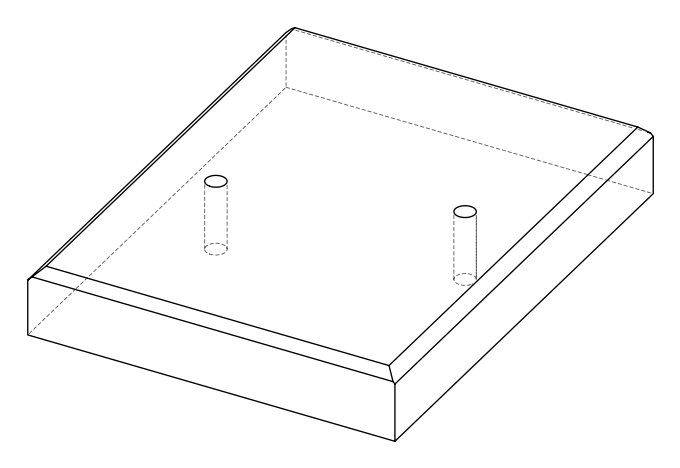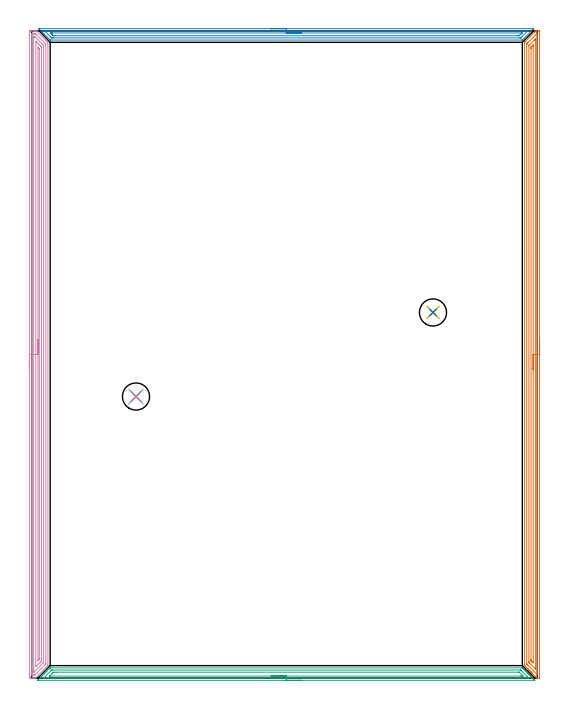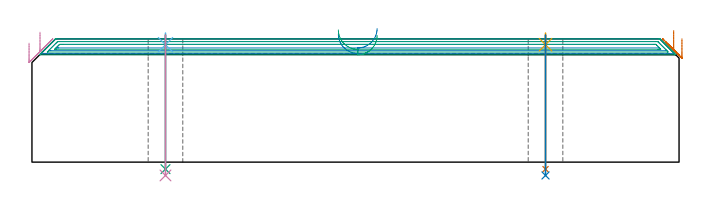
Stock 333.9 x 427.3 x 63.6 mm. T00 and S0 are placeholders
(PLAN: 10 operations, 5 tool changes, 47.8 min)
(1 AREA_MILL | FG_CHAMFER_SURFACE | UGT0205_001 | 13.69 min | 20942 mm3)
(2 AREA_MILL_1 | FG_CHAMFER_SURFACE_1 | UGT0205_001 | 7.88 min | 9152 mm3)
(3 AREA_MILL_2 | FG_CHAMFER_SURFACE_2 | UGT0205_001 | 7.93 min | 10965 mm3)
(4 AREA_MILL_3 | FG_CHAMFER_SURFACE_3 | UGT0205_001 | 17.09 min | 31269 mm3)
(5 SPOT_DRILL | STEP1HOLE | NXT0321_9005460120000 | 0.05 min | 178 mm3)
(6 SPOT_DRILL_1 | STEP1HOLE_1 | NXT0321_9005460120000 | 0.05 min | 184 mm3)
(7 DRILL_THROUGH_HOLE_INTO_CENTER | STEP1HOLE | NXT0301_087 | 0.28 min | 6522 mm3)
(8 DRILL_TO_ENLARGE_THROUGH_HOLE | STEP1HOLE | UGT0301_249 | 0.29 min | 9270 mm3)
(9 DRILL_THROUGH_HOLE_INTO_CENTER_1 | STEP1HOLE_1 | NXT0301_087 | 0.28 min | 6526 mm3)
(10 DRILL_TO_ENLARGE_THROUGH_HOLE_1 | STEP1HOLE_1 | UGT0301_249 | 0.29 min | 9267 mm3)
(TOOL UGT0205_001 | Chamfer Mill 20 x 3 x 45 deg. | D20 FL50 Z2)
(TOOL NXT0321_9005460120000 | NC Spot Drill, 142deg, 12mm, Carbide, Uncoated | D12 PA142 FL30 Z2)
(TOOL NXT0301_087 | Carbide Drill 11.6mm [860.1-1160-058A1-MM 2214] | D11.6 PA140 FL72 Z2)
(TOOL UGT0301_249 | Twist Drill 17.9 mm | D17.9 PA118 FL130 Z2)
(OP 1 AREA_MILL)
G17 G21 G94 G90
T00 M6
G54
G17 G0 G90 X335.4 Y223.65 S1061 M3
G43 Z73.6 H0
Z63.7
G94 G1 Y223.612 Z62.828 F250.
Y223.498 Z61.963
Y223.309 Z61.112
Y223.047 Z60.28
Y222.713 Z59.474
Y222.31 Z58.7
Y221.841 Z57.964
Y221.31 Z57.272
Y220.721 Z56.629
Y220.078 Z56.04
Y219.386 Z55.508
Y218.65 Z55.04
Y217.876 Z54.637
Y217.07 Z54.303
Y216.238 Z54.041
Y215.386 Z53.852
Y214.522 Z53.738
Y213.65 Z53.7
Y0.355
X335.397 Y0.17 Z53.703
X335.391 Y0.002 Z53.705
X335.217 Y0. Z53.879
X335.05 Z54.046
X333.774 Z55.325
X333.708 Y0.003 Z55.389
X333.678 Y0.021 Z55.42
X332.841 Y0.859 Z56.258
X330.745 Y2.953 Z58.352
X330.701 Y2.998 Z58.398
X330.496 Y3.204 Z58.603
X330.45 Y3.249 Z58.647
X330.404 Y3.296 Z58.695
X330.203 Y3.497 Z58.896
X330.155 Y3.544 Z58.942
X330.106 Y3.594 Z58.993
X329.909 Y3.79 Z59.189
X329.859 Y3.839 Z59.238
X329.808 Y3.891 Z59.291
X329.616 Y4.083 Z59.483
X329.564 Y4.135 Z59.533
X329.51 Y4.189 Z59.589
X329.323 Y4.376 Z59.776
X329.268 Y4.43 Z59.828
X329.213 Y4.487 Z59.886
X329.03 Y4.67 Z60.069
X328.973 Y4.726 Z60.124
X328.915 Y4.785 Z60.184
X328.737 Y4.963 Z60.362
X328.678 Y5.021 Z60.419
X328.617 Y5.082 Z60.482
X328.444 Y5.256 Z60.655
X328.382 Y5.316 Z60.714
X328.319 Y5.38 Z60.78
X328.151 Y5.549 Z60.948
X328.087 Y5.612 Z61.01
X328.022 Y5.678 Z61.077
X327.857 Y5.842 Z61.242
X327.791 Y5.907 Z61.305
X325.72 Y7.98 Z63.379
X325.561 Y8.141 Z63.538
X325.507 Y8.199 Z63.592
X325.5 Y8.655 Z63.6
X325.506 Y419.548 Z63.594
X325.512 Y419.753 Z63.585
X325.523 Y419.822 Z63.573
X325.645 Y419.945 Z63.453
X325.806 Y420.107 Z63.291
X326.016 Y420.316 Z63.084
X326.13 Y420.431 Z62.968
X332.223 Y426.524 Z56.874
X332.62 Y426.92 Z56.48
X332.713 Y427.014 Z56.386
X332.982 Y427.279 Z56.117
X333.009 Y427.298 Z56.088
X333.109 Y427.3 Z55.99
X333.14 Z55.959
X333.356 Z55.744
X334.208 Z54.891
X334.881 Z54.214
X335.217 Z53.879
X335.391 Y427.298 Z53.705
X335.396 Y427.13 Z53.704
X335.4 Y426.869 Z53.7
Y213.65
X333.986 Z55.114
Y2.403
X333.98 Y2.197 Z55.12
X333.979 Y2.185 Z55.121
X333.971 Y2.189 Z55.129
X333.942 Y2.211 Z55.158
X333.915 Y2.235 Z55.185
X333.887 Y2.263 Z55.213
X327.495 Y8.655 Z61.605
X327.194 Y8.959 Z61.906
X326.992 Y9.166 Z62.108
X326.921 Y9.241 Z62.179
X326.919 Y9.264 Z62.181
X326.917 Y9.318 Z62.183
X326.914 Y9.539 Z62.186
X326.921 Y418.629 Z62.179
Y418.645
X326.927 Y418.75 Z62.173
X326.999 Y418.838 Z62.101
X327.13 Y418.975 Z61.97
X327.296 Y419.144 Z61.804
X327.687 Y419.538 Z61.413
X333.109 Y424.959 Z55.991
X333.362 Y425.204 Z55.738
X333.451 Y425.289 Z55.649
X333.599 Y425.296 Z55.501
X333.849 Z55.251
X333.957 Y425.292 Z55.143
X333.975 Y425.29 Z55.125
X333.979 Y425.277 Z55.121
X333.982 Y425.226 Z55.118
X333.985 Y425.12 Z55.115
X333.986 Y424.907 Z55.114
Y213.65
X332.572 Z56.528
X332.571 Y6.517 Z56.529
X332.569 Y6.165 Z56.531
X332.566 Y6.066 Z56.534
X332.565 Y6.049 Z56.535
X332.558 Y6.053 Z56.542
X332.516 Y6.089 Z56.584
X332.386 Y6.215 Z56.714
X329.051 Y9.548 Z60.049
X328.678 Y9.924 Z60.422
X328.421 Y10.186 Z60.679
X328.358 Y10.253 Z60.742
X328.335 Y10.286 Z60.765
X328.333 Y10.325 Z60.767
X328.331 Y10.442 Z60.769
X328.329 Y10.793 Z60.771
X328.335 Y417.478 Z60.765
X328.336 Y417.615 Z60.764
X328.339 Y417.682 Z60.761
X328.341 Y417.714 Z60.759
X328.359 Y417.751 Z60.741
X328.516 Y417.914 Z60.584
X328.678 Y418.078 Z60.422
X332.074 Y421.474 Z57.026
X332.223 Y421.621 Z56.877
X332.524 Y421.913 Z56.576
X332.566 Y421.948 Z56.534
X332.568 Y421.907 Z56.532
X332.57 Y421.867 Z56.53
X332.571 Y421.324 Z56.529
X332.572 Y420.973 Z56.528
Y213.65
X331.157 Z57.943
Y10.623
X331.155 Y10.442 Z57.945
X331.15 Y9.919 Z57.95
X330.61 Y10.442 Z58.49
X330.45 Y10.599 Z58.65
X330.083 Y10.966 Z59.017
X329.899 Y11.151 Z59.201
X329.808 Y11.246 Z59.292
X329.765 Y11.296 Z59.335
X329.749 Y11.317 Z59.351
X329.748 Y11.335 Z59.352
X329.743 Y12.047 Z59.357
Y12.228
X329.749 Y415.778 Z59.351
X329.75 Y415.965 Z59.35
X329.755 Y416.666 Z59.345
X329.765 Y416.705 Z59.335
X329.795 Y416.738 Z59.305
X329.909 Y416.858 Z59.191
X330.8 Y417.751 Z58.3
X330.98 Y417.929 Z58.12
X331.072 Y418.017 Z58.028
X331.15 Y418.089 Z57.95
X331.154 Y417.935 Z57.946
X331.156 Y417.751 Z57.944
X331.157 Y417.305 Z57.943
Y417.039
Y213.65
Y212.778 Z57.981
Y211.913 Z58.095
Y211.062 Z58.283
Y210.23 Z58.546
Y209.424 Z58.88
Y208.65 Z59.282
Y207.914 Z59.751
Y207.222 Z60.282
Y206.579 Z60.872
Y205.99 Z61.515
Y205.458 Z62.207
Y204.99 Z62.943
Y204.587 Z63.716
Y204.253 Z64.522
Y203.991 Z65.354
Y203.802 Z66.206
Y203.688 Z67.071
Y203.65 Z67.943
G0 Z73.6
M5
M2
(OP 2 AREA_MILL_1)
G17 G21 G94 G90
T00 M6
G54
G17 G0 G90 X158.1 Y428.8 S1061 M3
G43 Z73.6 H0
Z66.1
G94 G1 X158.138 Z65.228 F250.
X158.252 Z64.363
X158.441 Z63.512
X158.703 Z62.68
X159.037 Z61.874
X159.44 Z61.1
X159.909 Z60.364
X160.44 Z59.672
X161.029 Z59.029
X161.672 Z58.44
X162.364 Z57.908
X163.1 Z57.44
X163.874 Z57.037
X164.68 Z56.703
X165.512 Z56.441
X166.364 Z56.252
X167.228 Z56.138
X168.1 Z56.1
X331.4
X331.465 Y428.795 Z56.104
X331.481 Y428.792 Z56.105
X331.465 Y428.763 Z56.134
X330.878 Y428.178 Z56.722
X324.132 Y421.434 Z63.466
X323.995 Y421.304 Z63.59
X323.714 Y421.3 Z63.6
X12.486
X12.205 Y421.304 Z63.59
X12.065 Y421.434 Z63.465
X5.034 Y428.466 Z56.433
X4.874 Y428.625 Z56.272
X4.736 Y428.768 Z56.13
X4.717 Y428.794 Z56.103
X4.736 Y428.799 Z56.099
X168.1 Y428.8 Z56.1
Y427.386 Z57.514
X327.291 Y427.385 Z57.515
X327.393 Y427.384 Z57.516
X327.594 Y427.379 Z57.521
X327.615 Y427.375 Z57.525
X327.603 Y427.359 Z57.541
X327.573 Y427.326 Z57.574
X327.534 Y427.284 Z57.616
X327.413 Y427.162 Z57.738
X323.389 Y423.14 Z61.76
X323.06 Y422.816 Z62.084
X322.977 Y422.738 Z62.162
X322.951 Y422.721 Z62.179
X322.917 Y422.718 Z62.182
X322.819 Y422.716 Z62.184
X322.027 Y422.714 Z62.186
X14.275
X13.481 Y422.715 Z62.185
X13.381 Y422.717 Z62.183
X13.281 Y422.721 Z62.179
X13.232 Y422.73 Z62.17
X13.2 Y422.757 Z62.143
X13.137 Y422.816 Z62.084
X12.486 Y423.463 Z61.437
X12.24 Y423.71 Z61.19
X8.909 Y427.041 Z57.859
X8.668 Y427.284 Z57.616
X8.591 Y427.368 Z57.532
X8.584 Y427.377 Z57.523
X8.587 Y427.379 Z57.521
X8.638 Y427.383 Z57.517
X8.706 Y427.385 Z57.515
X9.702 Y427.386 Z57.514
X168.1
Y425.972 Z58.928
X323.455 Y425.971 Z58.929
X323.714 Y425.969 Z58.931
X323.741 Y425.968 Z58.932
X323.75 Y425.966 Z58.934
X323.749 Y425.959 Z58.941
X323.741 Y425.943 Z58.957
X323.733 Y425.933 Z58.967
X323.714 Y425.913 Z58.987
X322.403 Y424.603 Z60.297
X322.162 Y424.367 Z60.534
X321.925 Y424.136 Z60.764
X321.503 Y424.132 Z60.768
X321.031 Y424.129 Z60.771
X320.611
X15.644
X15.169
X14.747 Y424.131 Z60.769
X14.275 Y424.136 Z60.764
X13.8 Y424.603 Z60.297
X13.381 Y425.019 Z59.881
X12.904 Y425.497 Z59.403
X12.486 Y425.918 Z58.982
X12.447 Y425.965 Z58.935
X12.486 Y425.966 Z58.934
X12.907 Y425.97 Z58.93
X13.381 Y425.971 Z58.929
X13.8 Y425.972 Z58.928
X168.1
X168.972 Z58.966
X169.837 Z59.08
X170.688 Z59.269
X171.52 Z59.531
X172.326 Z59.865
X173.1 Z60.268
X173.836 Z60.737
X174.528 Z61.268
X175.171 Z61.857
X175.76 Z62.501
X176.292 Z63.193
X176.76 Z63.928
X177.163 Z64.702
X177.497 Z65.508
X177.759 Z66.34
X177.948 Z67.192
X178.062 Z68.057
X178.1 Z68.928
G0 Z73.6
M5
M2
(OP 3 AREA_MILL_2)
G17 G21 G94 G90
T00 M6
G54
G17 G0 G90 X178.1 Y-1.5 S1061 M3
G43 Z73.6 H0
Z65.4
G94 G1 X178.062 Z64.528 F250.
X177.948 Z63.664
X177.759 Z62.812
X177.497 Z61.98
X177.163 Z61.174
X176.76 Z60.4
X176.292 Z59.664
X175.76 Z58.972
X175.171 Z58.329
X174.528 Z57.74
X173.836 Z57.208
X173.1 Z56.74
X172.326 Z56.337
X171.52 Z56.003
X170.688 Z55.741
X169.837 Z55.552
X168.972 Z55.438
X168.1 Z55.4
X4.274
X4.171 Y-1.499 Z55.401
X4.121 Y-1.498 Z55.402
X4.012 Y-1.491 Z55.405
X4.242 Y-1.257 Z55.641
X5.284 Y-0.216 Z56.684
X6.405 Y0.905 Z57.804
X7.298 Y1.798 Z58.698
X8.191 Y2.692 Z59.591
X9.085 Y3.585 Z60.484
X9.978 Y4.478 Z61.378
X12.096 Y6.597 Z63.495
X12.117 Y6.617 Z63.514
X12.205 Y6.699 Z63.586
X12.658 Y6.7 Z63.6
X323.542
X323.995 Y6.699 Z63.586
X324.085 Y6.617 Z63.514
X324.104 Y6.597 Z63.495
X324.435 Y6.266 Z63.164
X324.549 Y6.153 Z63.049
X325.141 Y5.561 Z62.457
X325.247 Y5.454 Z62.353
X325.329 Y5.372 Z62.271
X325.437 Y5.265 Z62.161
X325.541 Y5.159 Z62.059
X325.626 Y5.074 Z61.973
X325.733 Y4.969 Z61.865
X325.835 Y4.865 Z61.764
X325.924 Y4.776 Z61.676
X326.029 Y4.673 Z61.569
X326.13 Y4.57 Z61.47
X326.222 Y4.478 Z61.378
X326.325 Y4.376 Z61.273
X326.424 Y4.276 Z61.175
X326.52 Y4.18 Z61.08
X326.621 Y4.08 Z60.976
X326.719 Y3.981 Z60.881
X326.818 Y3.883 Z60.782
X326.917 Y3.784 Z60.68
X327.013 Y3.687 Z60.586
X327.115 Y3.585 Z60.484
X327.214 Y3.488 Z60.384
X327.308 Y3.393 Z60.292
X327.413 Y3.287 Z60.187
X327.51 Y3.192 Z60.088
X327.602 Y3.098 Z59.998
X327.711 Y2.989 Z59.889
X327.806 Y2.896 Z59.792
X327.897 Y2.804 Z59.703
X328.009 Y2.692 Z59.591
X328.1 Y2.602 Z59.498
X328.191 Y2.509 Z59.409
X328.306 Y2.394 Z59.293
X328.398 Y2.304 Z59.2
X328.485 Y2.215 Z59.114
X328.604 Y2.096 Z58.995
X328.694 Y2.008 Z58.904
X328.78 Y1.92 Z58.82
X328.902 Y1.798 Z58.698
X328.99 Y1.712 Z58.608
X329.074 Y1.626 Z58.525
X329.2 Y1.501 Z58.4
X329.286 Y1.416 Z58.312
X329.369 Y1.332 Z58.231
X329.498 Y1.203 Z58.102
X329.582 Y1.12 Z58.016
X329.663 Y1.037 Z57.936
X329.795 Y0.905 Z57.804
X329.878 Y0.823 Z57.72
X329.958 Y0.743 Z57.642
X330.093 Y0.607 Z57.506
X330.174 Y0.527 Z57.424
X330.252 Y0.448 Z57.347
X330.391 Y0.309 Z57.209
X330.471 Y0.231 Z57.127
X330.547 Y0.154 Z57.053
X330.689 Y0.012 Z56.911
X330.767 Y-0.065 Z56.831
X330.841 Y-0.141 Z56.759
X330.986 Y-0.286 Z56.613
X331.063 Y-0.361 Z56.535
X331.135 Y-0.435 Z56.464
X331.284 Y-0.584 Z56.315
X331.359 Y-0.657 Z56.239
X331.43 Y-0.729 Z56.17
X331.582 Y-0.882 Z56.017
X331.655 Y-0.953 Z55.943
X331.862 Y-1.162 Z55.738
X332.098 Y-1.397 Z55.501
X332.178 Y-1.481 Z55.418
X332.183 Y-1.495 Z55.403
X332.178 Y-1.499 Z55.399
X168.1 Y-1.5 Z55.4
Y-0.086 Z56.814
X8.212 Y-0.085 Z56.815
X8.191 Y-0.084 Z56.816
X7.897 Y-0.065 Z56.835
X8.04 Y0.085 Z56.985
X8.191 Y0.241 Z57.141
X12.658 Y4.708 Z61.608
X12.94 Y4.985 Z61.885
X13.227 Y5.265 Z62.165
X13.532 Y5.284 Z62.184
X13.551 Y5.285 Z62.185
X322.628
X322.649 Y5.284 Z62.184
X322.973 Y5.265 Z62.165
X323.542 Y4.706 Z61.606
X327.115 Y1.135 Z58.035
X327.427 Y0.823 Z57.723
X328.009 Y0.238 Z57.138
X328.303 Y-0.065 Z56.835
X328.028 Y-0.084 Z56.816
X328.009 Y-0.085 Z56.815
X168.1 Y-0.086 Z56.814
Y1.328 Z58.228
X12.658 Y1.329 Z58.229
X12.149 Y1.33 Z58.23
X11.797 Y1.334 Z58.234
X11.765 Y1.335 Z58.235
X11.754 Y1.345 Z58.245
X11.757 Y1.351 Z58.251
X11.765 Y1.364 Z58.264
X13.72 Y3.321 Z60.221
X13.889 Y3.488 Z60.388
X14.169 Y3.762 Z60.662
X14.264 Y3.852 Z60.752
X14.445 Y3.864 Z60.764
X14.955 Y3.869 Z60.769
X16.232 Y3.872 Z60.772
X321.37 Y3.871 Z60.771
X321.755 Y3.869 Z60.769
X321.883 Y3.866 Z60.766
X321.925 Y3.864 Z60.764
X321.96 Y3.833 Z60.733
X322.032 Y3.765 Z60.665
X322.312 Y3.488 Z60.388
X324.087 Y1.712 Z58.612
X324.435 Y1.359 Z58.259
X324.45 Y1.335 Z58.235
X324.435 Y1.334 Z58.234
X323.926 Y1.33 Z58.23
X323.542 Y1.329 Z58.229
X323.034 Y1.328 Z58.228
X168.1
X167.228 Z58.267
X166.364 Z58.38
X165.512 Z58.569
X164.68 Z58.832
X163.874 Z59.165
X163.1 Z59.568
X162.364 Z60.037
X161.672 Z60.568
X161.029 Z61.157
X160.44 Z61.801
X159.909 Z62.493
X159.44 Z63.228
X159.037 Z64.002
X158.703 Z64.808
X158.441 Z65.64
X158.252 Z66.492
X158.138 Z67.357
X158.1 Z68.228
G0 Z73.6
M5
M2
(OP 4 AREA_MILL_3)
G17 G21 G94 G90
T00 M6
G54
G17 G0 G90 X-1.5 Y203.65 S1061 M3
G43 Z73.6 H0
Z61.4
G94 G1 Y203.688 Z60.528 F250.
Y203.802 Z59.664
Y203.991 Z58.812
Y204.253 Z57.98
Y204.587 Z57.174
Y204.99 Z56.4
Y205.458 Z55.664
Y205.99 Z54.972
Y206.579 Z54.329
Y207.222 Z53.74
Y207.914 Z53.208
Y208.65 Z52.74
Y209.424 Z52.337
Y210.23 Z52.003
Y211.062 Z51.741
Y211.913 Z51.552
Y212.778 Z51.438
Y213.65 Z51.4
Y426.194
X-1.499 Y426.684 Z51.401
X-1.495 Y427.082 Z51.402
X-1.492 Y427.29 Z51.404
X-1.104 Y427.3 Z51.792
X-0.832 Z52.064
X-0.226 Z52.668
X1.195 Z54.092
X1.529 Z54.424
X2.195 Z55.095
X2.951 Z55.85
X3.048 Y427.299 Z55.947
X3.207 Y427.29 Z56.103
X3.461 Y427.04 Z56.359
X9.295 Y421.205 Z62.194
X9.426 Y421.075 Z62.323
X9.474 Y421.027 Z62.372
X10.516 Y419.985 Z63.415
X10.696 Y419.807 Z63.59
X10.7 Y419.538 Z63.6
Y8.208
X10.698 Y8.202 Z63.597
X10.695 Y8.195 Z63.594
X2.699 Y0.197 Z55.595
X2.519 Y0.021 Z55.416
X2.492 Y0.002 Z55.388
X2.406 Y0. Z55.305
X2.376 Z55.274
X2.161 Z55.061
X1.318 Z54.217
X0.651 Z53.547
X-0.56 Z52.338
X-1.104 Y0.002 Z51.791
X-1.313 Y0.005 Z51.582
X-1.491 Y0.01 Z51.404
X-1.495 Y0.218 Z51.402
X-1.499 Y0.616 Z51.401
X-1.5 Y1.02 Z51.4
Y213.65
X-0.086 Z52.814
X-0.085 Y424.754 Z52.815
X-0.079 Y425.287 Z52.821
X-0.051 Y425.291 Z52.849
X0.018 Y425.296 Z52.918
X0.124 Y425.299 Z53.024
X0.256 Y425.3 Z53.156
X1.133 Z54.033
X1.529 Y425.299 Z54.429
X2.013 Y425.297 Z54.913
X2.406 Y425.29 Z55.306
X2.774 Y425.264 Z55.674
X3.152 Y424.897 Z56.052
X8.549 Y419.501 Z61.449
X8.971 Y419.072 Z61.871
X9.184 Y418.854 Z62.084
X9.279 Y418.747 Z62.179
X9.286 Y417.751 Z62.186
X9.285 Y9.692 Z62.185
Y9.548
X9.282 Y9.361 Z62.182
X9.279 Y9.269 Z62.179
X9.269 Y9.231 Z62.169
X9.241 Y9.2 Z62.141
X9.067 Y9.021 Z61.967
X8.706 Y8.655 Z61.606
X2.406 Y2.356 Z55.306
X2.124 Y2.085 Z55.024
X2.043 Y2.01 Z54.943
X1.92 Y2.004 Z54.82
X1.529 Y2.001 Z54.429
X1.047 Y2. Z53.947
X0.651 Z53.551
X0.169 Z53.069
X-0.014 Y2.003 Z52.886
X-0.046 Y2.005 Z52.854
X-0.074 Y2.009 Z52.826
X-0.079 Y2.048 Z52.821
X-0.084 Y2.258 Z52.816
X-0.085 Y2.403 Z52.815
X-0.086 Y3.153 Z52.814
Y213.65
X1.328 Z54.228
X1.329 Y423.111 Z54.229
X1.33 Y423.213 Z54.23
X1.333 Y423.263 Z54.233
X1.335 Y423.283 Z54.235
X1.349 Y423.293 Z54.249
X1.529 Y423.295 Z54.429
X2.224 Y423.296 Z55.124
X2.266 Y423.29 Z55.166
X2.322 Y423.267 Z55.222
X2.406 Y423.19 Z55.306
X2.489 Y423.111 Z55.389
X6.956 Y418.645 Z59.856
X7.671 Y417.927 Z60.571
X7.842 Y417.751 Z60.742
X7.865 Y417.721 Z60.765
X7.867 Y417.7 Z60.767
X7.87 Y417.649 Z60.77
X7.871 Y417.548 Z60.771
Y11.131
X7.869 Y10.442 Z60.769
X7.867 Y10.34 Z60.767
X7.865 Y10.292 Z60.765
X7.85 Y10.26 Z60.75
X7.671 Y10.076 Z60.571
X7.412 Y9.812 Z60.312
X7.149 Y9.548 Z60.049
X1.788 Y4.189 Z54.688
X1.654 Y4.062 Z54.554
X1.612 Y4.024 Z54.512
X1.529 Y4.01 Z54.429
X1.349 Z54.249
X1.335 Y4.189 Z54.235
X1.332 Y4.389 Z54.232
X1.329 Y5.082 Z54.229
X1.328 Y5.286 Z54.228
Y213.65
X2.743 Z55.643
Y420.339
X2.744 Y420.377 Z55.644
X2.745 Y420.396 Z55.645
X2.757 Y420.388 Z55.657
X2.965 Y420.184 Z55.865
X3.284 Y419.867 Z56.184
X3.614 Y419.538 Z56.514
X5.4 Y417.751 Z58.3
X5.916 Y417.234 Z58.816
X6.29 Y416.858 Z59.19
X6.417 Y416.722 Z59.317
X6.451 Y416.681 Z59.351
X6.453 Y416.651 Z59.353
X6.455 Y416.583 Z59.355
X6.457 Y416.308 Z59.357
Y12.571
X6.456 Y12.228 Z59.356
X6.454 Y11.681 Z59.354
X6.45 Y11.335 Z59.35
X6.193 Y11.053 Z59.093
X5.916 Y10.768 Z58.816
X5.756 Y10.605 Z58.656
X5.593 Y10.442 Z58.493
X2.913 Y7.762 Z55.813
X2.857 Y7.706 Z55.757
X2.83 Y7.682 Z55.73
X2.793 Y7.651 Z55.693
X2.749 Y7.617 Z55.649
X2.747 Y7.668 Z55.647
X2.745 Y7.762 Z55.645
X2.743 Y7.943 Z55.643
Y8.313
Y213.65
X4.157 Z57.057
Y415.965
X4.161 Y416.528 Z57.061
X4.731 Y415.965 Z57.631
X5.039 Y415.651 Z57.939
X5.043 Y415.072 Z57.943
Y13.121
X5.039 Y12.349 Z57.939
X4.982 Y12.286 Z57.882
X4.928 Y12.228 Z57.828
X4.539 Y11.843 Z57.439
X4.161 Y11.471 Z57.061
X4.157 Y12.228 Z57.057
Y213.65
Y214.522 Z57.095
Y215.386 Z57.209
Y216.238 Z57.398
Y217.07 Z57.66
Y217.876 Z57.994
Y218.65 Z58.397
Y219.386 Z58.865
Y220.078 Z59.396
Y220.721 Z59.986
Y221.31 Z60.629
Y221.841 Z61.321
Y222.31 Z62.057
Y222.713 Z62.831
Y223.047 Z63.637
Y223.309 Z64.469
Y223.498 Z65.32
Y223.612 Z66.185
Y223.65 Z67.057
G0 Z73.6
M5
M2
(OP 5 SPOT_DRILL)
G17 G21 G94 G90
T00 M6
G54
G17 G0 G90 X265. Y241.4 S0 M3
G43 Z73.6 H0
G94 G81 G98 Z60.6 F250. R66.6
G80
M5
M2
(OP 6 SPOT_DRILL_1)
G17 G21 G94 G90
T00 M6
G54
G17 G0 G90 X68.9 Y185.9 S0 M3
G43 Z73.6 H0
G94 G81 G98 Z60.6 F250. R66.6
G80
M5
M2
(OP 7 DRILL_THROUGH_HOLE_INTO_CENTER)
G17 G21 G94 G90
T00 M6
G54
G17 G0 G90 X265. Y241.4 S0 M3
G43 Z73.6 H1
G94 G73 G98 Z-3.611 F250. Q11.202 R65.6
G80
M5
M2
(OP 8 DRILL_TO_ENLARGE_THROUGH_HOLE)
G17 G21 G94 G90
T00 M6
G54
G17 G0 G90 X265. Y241.4 S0 M3
G43 Z73.6 H0
G94 G73 G98 Z-6.878 F250. Q17.619 R65.6
G80
M5
M2
(OP 9 DRILL_THROUGH_HOLE_INTO_CENTER_1)
G17 G21 G94 G90
T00 M6
G54
G17 G0 G90 X68.9 Y185.9 S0 M3
G43 Z73.6 H1
G94 G73 G98 Z-3.611 F250. Q11.202 R65.6
G80
M5
M2
(OP 10 DRILL_TO_ENLARGE_THROUGH_HOLE_1)
G17 G21 G94 G90
T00 M6
G54
G17 G0 G90 X68.9 Y185.9 S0 M3
G43 Z73.6 H0
G94 G73 G98 Z-6.878 F250. Q17.619 R65.6
G80
M5
M2
